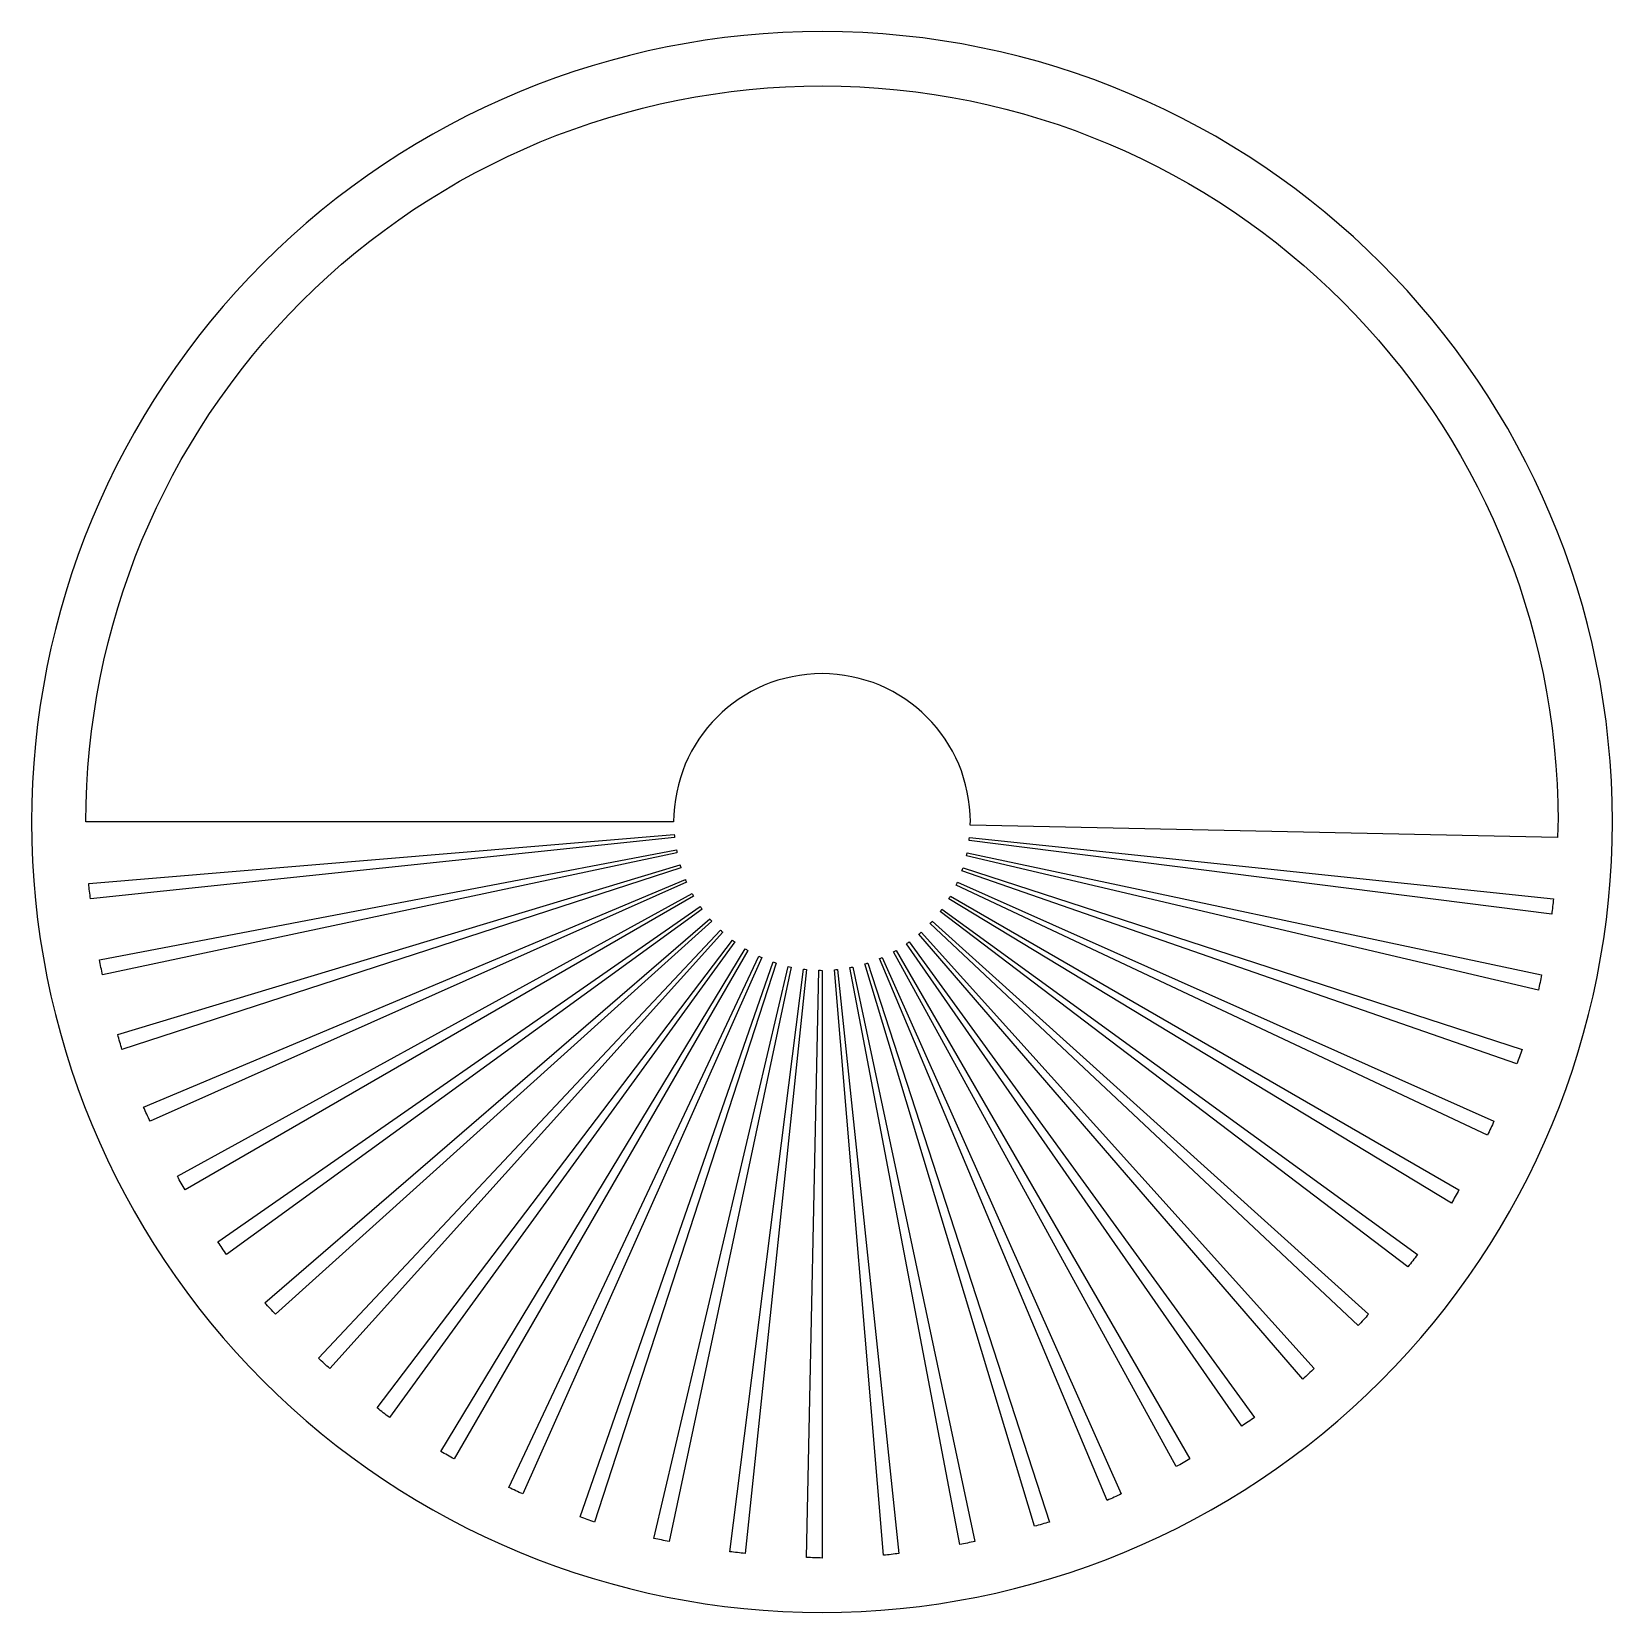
# Model space of a CAD drawing. Extents: x 26 to 186, y 81 to 241.
import ezdxf

# ---------------------------------------------------------------- set-up
doc = ezdxf.new("R2010")
doc.units = 0
doc.layers.add('Ebene_1', color=7, linetype='CONTINUOUS')

msp = doc.modelspace()

# ---------------------------------------------------------------- linework, layer by layer
at = {"layer": 'Ebene_1', "color": 7}
for p, q in [((105.93772, 241.079899), (105.93772, 241.079899)), ((105.93772, 235.585144), (105.93772, 235.585144)), ((90.937602, 161.15558), (31.507638, 161.15558)), ((31.783073, 154.92857), (90.994446, 159.90087)), ((180.30629, 159.59753), (120.92542, 160.84139)), ((91.029586, 159.58875), (31.966007, 153.38034)), ((32.88016, 147.21896), (91.213554, 158.34696)), ((179.72598, 151.83367), (120.8102, 159.27662)), ((120.8453, 159.58875), (120.84534, 159.58875)), ((120.84534, 159.58875), (179.90892, 153.38034)), ((91.271944, 158.03846), (33.184017, 145.69141)), ((34.727078, 139.6556), (91.580457, 156.82096)), ((178.38653, 144.16282), (120.53838, 157.73098)), ((120.60348, 158.03846), (120.60349, 158.03846)), ((120.60349, 158.03846), (178.6909, 145.69141)), ((91.677607, 156.52227), (35.150308, 138.15543)), ((37.336739, 132.31806), (92.117891, 155.34611)), ((92.243465, 155.05828), (37.988896, 130.90264)), ((119.63146, 155.05828), (173.88551, 130.90264)), ((119.63146, 155.05828), (119.63146, 155.05828)), ((176.18511, 136.69247), (120.09344, 156.22616)), ((120.19731, 156.52227), (176.72461, 138.15543)), ((120.19731, 156.52227), (120.19731, 156.52227)), ((40.76237, 125.32521), (92.80002, 153.93328)), ((92.947298, 153.65526), (41.523564, 123.9656)), ((118.92762, 153.65578), (170.35136, 123.9656)), ((118.92762, 153.65578), (118.92762, 153.65578)), ((173.23335, 129.48826), (119.50588, 154.77044)), ((44.856694, 118.70287), (93.623743, 152.59693)), ((93.810295, 152.34423), (45.722791, 117.40683)), ((165.18733, 116.18261), (117.87859, 152.09205)), ((118.06514, 152.34475), (166.15265, 117.40683)), ((118.06514, 152.34475), (118.06514, 152.34475)), ((169.58965, 122.60599), (118.76071, 153.38964)), ((49.605758, 112.53116), (94.590092, 151.36083)), ((94.795247, 151.1226), (50.663574, 111.38652)), ((160.15457, 110.24241), (116.87039, 150.88954)), ((117.08019, 151.12312), (161.21135, 111.38652)), ((117.08019, 151.12312), (117.08019, 151.12312)), ((55.024548, 106.93873), (95.67168, 150.22291)), ((95.905257, 150.01311), (56.168665, 105.88092)), ((60.964754, 101.90545), (96.87419, 149.21471)), ((97.126888, 149.02815), (62.188969, 100.94065)), ((148.38991, 100.07455), (114.49585, 148.84212)), ((114.74855, 149.02867), (149.68595, 100.94013)), ((114.74855, 149.02867), (114.74855, 149.02867)), ((154.56163, 104.82362), (115.73195, 149.80847)), ((115.97018, 150.01362), (155.70626, 105.88143)), ((115.97018, 150.01362), (115.97018, 150.01362)), ((67.388135, 97.50313), (98.171785, 148.33207)), ((98.437402, 148.16516), (68.748258, 96.74194)), ((74.270402, 93.85943), (99.55258, 147.5869)), ((99.840417, 147.46132), (75.684786, 93.20727)), ((134.77472, 92.55511), (111.74718, 147.33575)), ((112.03502, 147.46132), (136.19014, 93.20727)), ((112.03502, 147.46132), (112.03502, 147.46132)), ((141.76757, 95.98023), (113.16002, 148.0184)), ((113.43752, 148.16516), (143.12666, 96.74142)), ((113.43752, 148.16516), (113.43752, 148.16516)), ((81.47513, 90.90819), (101.0083, 146.99985)), ((101.30441, 146.89598), (82.937573, 90.36868)), ((88.944442, 88.70625), (102.51312, 146.55492)), ((102.8206, 146.48982), (90.473547, 88.4024)), ((96.616325, 87.36737), (104.05876, 146.28259)), ((104.37089, 146.24749), (98.162484, 87.18443)), ((104.37968, 86.78704), (105.62353, 146.16739)), ((105.93772, 146.15549), (105.93772, 86.72604)), ((112.16473, 87.0015), (107.19242, 146.21235)), ((107.50455, 146.24749), (113.71244, 87.18443)), ((107.50455, 146.24745), (107.50455, 146.24749)), ((119.87382, 88.09855), (108.74633, 146.43142)), ((109.05484, 146.48982), (121.40138, 88.40241)), ((109.05484, 146.48982), (109.05484, 146.48982)), ((127.43718, 89.94545), (110.27234, 146.79883)), ((110.57103, 146.89598), (128.93735, 90.36868)), ((110.57103, 146.89593), (110.57103, 146.89598))]:
    msp.add_line(p, q, dxfattribs=at)
for points in [[(105.93772, 241.079899), (84.740391, 241.080011), (64.411209, 232.65949), (49.422385, 217.670763)], [(185.86204, 161.15558), (185.861986, 205.296541), (150.078681, 241.079846), (105.93772, 241.079899)], [(53.307749, 213.785399), (67.26611, 227.743662), (86.197686, 235.585269), (105.93772, 235.585144)], [(105.93772, 235.585144), (147.044025, 235.585121), (180.367264, 202.261885), (180.36729, 161.15558)], [(49.422385, 217.670763), (34.433561, 202.682036), (26.012908, 182.352909), (26.012882, 161.15558)], [(31.507638, 161.15558), (31.50765, 180.895614), (39.349389, 199.827136), (53.307749, 213.785399)], [(105.93772, 176.15518), (97.653559, 176.155245), (90.937823, 169.439741), (90.937602, 161.15558)], [(120.93732, 161.15558), (120.937099, 169.439539), (114.221679, 176.154959), (105.93772, 176.15518)], [(26.012882, 161.15558), (26.01277, 139.95816), (34.433362, 119.6289), (49.422201, 104.64006)], [(90.994446, 159.90087), (91.00507, 159.79671), (91.016784, 159.692665), (91.029586, 159.58875)], [(120.92542, 160.84139), (120.930484, 160.946076), (120.934451, 161.050811), (120.93732, 161.15558)], [(162.452904, 104.640243), (177.441631, 119.629068), (185.862152, 139.95825), (185.86204, 161.15558)], [(180.36729, 161.15558), (180.352397, 160.636031), (180.332063, 160.116653), (180.30629, 159.59753)], [(91.213554, 158.34696), (91.231941, 158.243926), (91.251405, 158.141087), (91.271944, 158.03846)], [(120.8102, 159.27662), (120.822989, 159.380538), (120.83469, 159.484587), (120.8453, 159.58875)], [(91.580457, 156.82096), (91.611797, 156.72106), (91.644182, 156.621492), (91.677607, 156.52227)], [(120.53838, 157.73098), (120.561153, 157.833243), (120.582854, 157.935742), (120.60348, 158.03846)], [(92.117891, 155.34611), (92.158744, 155.249731), (92.200604, 155.153783), (92.243465, 155.05828)], [(119.50588, 154.77044), (119.548743, 154.865946), (119.590606, 154.961898), (119.63146, 155.05828)], [(120.09344, 156.22616), (120.129095, 156.324498), (120.16372, 156.423207), (120.19731, 156.52227)], [(31.966007, 153.38034), (31.899626, 153.895764), (31.838644, 154.411869), (31.783073, 154.92857)], [(92.80002, 153.93328), (92.848139, 153.840094), (92.897235, 153.747416), (92.947298, 153.65526)], [(118.76071, 153.38964), (118.817274, 153.477768), (118.872914, 153.566486), (118.92762, 153.65578)], [(93.623743, 152.59693), (93.685043, 152.512048), (93.747231, 152.42781), (93.810295, 152.34423)], [(117.87859, 152.09205), (117.941654, 152.17563), (118.00384, 152.259868), (118.06514, 152.34475)], [(179.90892, 153.38034), (179.853336, 152.864159), (179.792353, 152.348575), (179.72598, 151.83367)], [(94.590092, 151.36083), (94.657643, 151.280706), (94.726032, 151.201291), (94.795247, 151.1226)], [(116.87039, 150.88954), (116.941136, 150.966666), (117.011073, 151.04453), (117.08019, 151.12312)], [(95.67168, 150.22291), (95.748805, 150.152164), (95.826668, 150.082227), (95.905257, 150.01311)], [(96.87419, 149.21471), (96.957769, 149.151643), (97.042007, 149.089453), (97.126888, 149.02815)], [(114.49585, 148.84212), (114.580732, 148.90342), (114.66497, 148.965606), (114.74855, 149.02867)], [(115.73195, 149.80847), (115.812074, 149.876019), (115.891489, 149.944406), (115.97018, 150.01362)], [(33.184017, 145.69141), (33.077406, 146.19952), (32.976115, 146.708731), (32.88016, 147.21896)], [(98.171785, 148.33207), (98.25974, 148.275509), (98.348284, 148.219869), (98.437402, 148.16516)], [(99.55258, 147.5869), (99.648085, 147.544037), (99.744036, 147.502174), (99.840417, 147.46132)], [(111.74718, 147.33575), (111.843562, 147.376601), (111.939514, 147.41846), (112.03502, 147.46132)], [(113.16002, 148.0184), (113.253029, 148.066351), (113.345534, 148.115273), (113.43752, 148.16516)], [(101.0083, 146.99985), (101.106638, 146.964195), (101.205347, 146.92957), (101.30441, 146.89598)], [(102.51312, 146.55492), (102.615383, 146.532147), (102.717882, 146.510446), (102.8206, 146.48982)], [(104.05876, 146.28259), (104.162678, 146.269801), (104.266727, 146.2581), (104.37089, 146.24749)], [(105.62353, 146.16739), (105.728216, 146.162326), (105.832951, 146.158359), (105.93772, 146.15549)], [(107.19242, 146.21235), (107.296583, 146.22296), (107.400632, 146.234661), (107.50455, 146.24745)], [(108.74633, 146.43142), (108.849368, 146.44981), (108.95221, 146.469278), (109.05484, 146.48982)], [(110.27234, 146.79883), (110.372239, 146.830153), (110.471808, 146.862522), (110.57103, 146.89593)], [(178.6909, 145.69141), (178.594781, 145.180832), (178.493319, 144.671274), (178.38653, 144.16282)], [(35.150308, 138.15543), (35.003999, 138.653996), (34.862914, 139.15408), (34.727078, 139.6556)], [(176.72461, 138.15543), (176.54989, 137.665906), (176.370047, 137.178226), (176.18511, 136.69247)], [(37.988896, 130.90264), (37.766577, 131.372158), (37.549179, 131.84399), (37.336739, 132.31806)], [(173.88551, 130.90264), (173.673062, 130.428918), (173.455664, 129.957433), (173.23335, 129.48826)], [(41.523564, 123.9656), (41.265096, 124.416135), (41.01135, 124.869363), (40.76237, 125.32521)], [(170.35136, 123.9656), (170.102208, 123.509751), (169.848291, 123.056523), (169.58965, 122.60599)], [(45.722791, 117.40683), (45.429576, 117.835808), (45.140861, 118.267845), (44.856694, 118.70287)], [(166.15265, 117.40683), (165.835159, 116.995398), (165.513368, 116.587302), (165.18733, 116.18261)], [(50.663574, 111.38652), (50.306983, 111.764364), (49.954359, 112.145932), (49.605758, 112.53116)], [(161.21135, 111.38652), (160.86309, 111.001475), (160.510811, 110.620084), (160.15457, 110.24241)], [(56.168665, 105.88092), (55.783612, 106.229522), (55.402219, 106.582144), (55.024548, 106.93873)], [(155.70626, 105.88143), (155.328419, 105.524841), (154.946855, 105.172219), (154.56163, 104.82362)], [(49.422201, 104.64006), (64.41104, 89.651221), (84.7403, 81.230628), (105.93772, 81.23074)], [(105.93772, 81.23074), (127.13505, 81.230765), (147.464177, 89.651419), (162.452904, 104.640243)], [(62.188969, 100.94065), (61.777541, 101.257968), (61.369447, 101.579586), (60.964754, 101.90545)], [(149.68595, 100.94013), (149.256969, 100.647088), (148.824932, 100.358546), (148.38991, 100.07455)], [(68.748258, 96.74194), (68.292239, 96.990916), (67.83884, 97.24466), (67.388135, 97.50313)], [(143.12666, 96.74142), (142.676298, 96.482956), (142.223243, 96.229212), (141.76757, 95.98023)], [(75.684786, 93.20727), (75.211063, 93.419718), (74.739576, 93.637116), (74.270402, 93.85943)], [(136.19014, 93.20727), (135.720622, 92.98495), (135.24879, 92.767551), (134.77472, 92.55511)], [(82.937573, 90.36868), (82.448222, 90.543407), (81.960714, 90.723253), (81.47513, 90.90819)], [(128.93735, 90.36868), (128.438784, 90.222371), (127.9387, 90.081286), (127.43718, 89.94545)], [(90.473547, 88.4024), (89.962799, 88.498342), (89.453069, 88.599631), (88.944442, 88.70625)], [(121.40138, 88.40241), (120.893267, 88.295798), (120.384053, 88.194506), (119.87382, 88.09855)], [(98.162484, 87.18443), (97.646474, 87.240018), (97.131059, 87.301001), (96.616325, 87.36737)], [(105.93772, 86.72604), (105.418175, 86.740933), (104.898799, 86.761267), (104.37968, 86.78704)], [(113.71244, 87.18443), (113.197189, 87.118054), (112.681258, 87.057074), (112.16473, 87.0015)]]:
    msp.add_open_spline(points, degree=3, dxfattribs=at)

doc.saveas('drawing.dxf')
